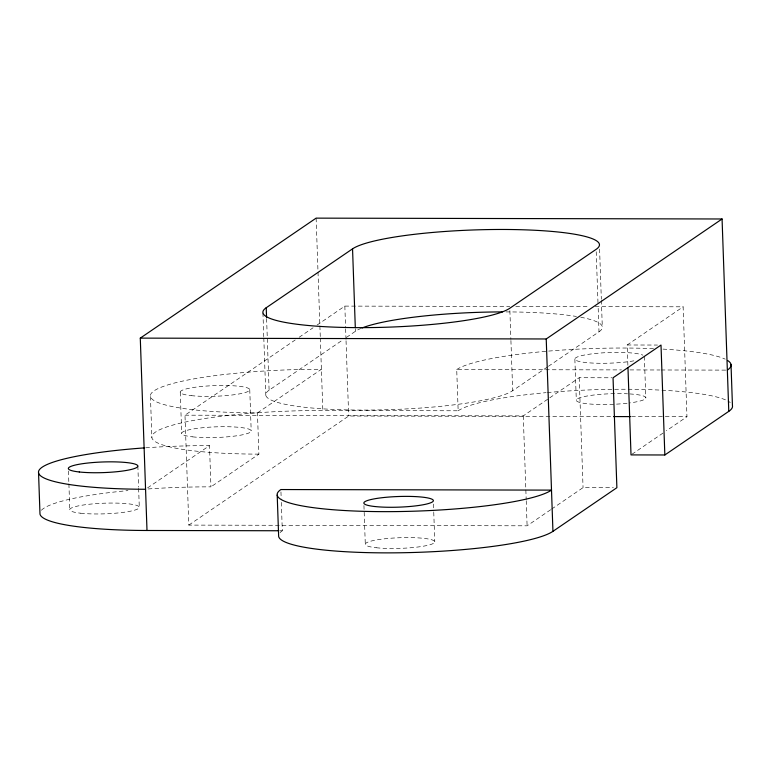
<?xml version="1.0" encoding="UTF-8"?>
<svg xmlns="http://www.w3.org/2000/svg" width="771" height="771" viewBox="0 0 771 771"><rect width="100%" height="100%" fill="white"/><g stroke="black" fill="none" stroke-linecap="round" stroke-linejoin="round"><path stroke-width="0.58" stroke-dasharray="3.85 2.89" d="M550.667 509.737L527.104 525.812L188.818 525.099L184.982 415.183L295.197 339.972M299.167 337.264L313.065 327.781M317.035 325.073L344.839 306.097L509.766 306.444M266.602 318.5L269.108 390.193L342.536 340.088M346.497 337.38L355.431 331.289A125.21 19.159 -2 0 1 360.77 328.494M147.521 487.918L209.5 445.628L210.936 486.858A139.127 21.28 -2 0 0 147.165 489.026M257.456 412.909L321.401 369.28A139.127 21.28 -2 0 0 154.113 390.81A139.127 21.28 -2 0 0 257.456 412.909L258.902 454.129L210.936 486.858M188.818 525.099L348.675 416.022L613.533 416.571M269.108 390.193A125.21 19.159 -2 0 0 362.119 410.076A125.21 19.159 -2 0 0 512.676 390.695L547.4 367.006M548.393 366.321L599 331.8L598.084 305.509M184.982 415.183L523.268 415.887L548.788 398.472M549.771 397.797L579.214 377.713L611.875 377.78M627.883 365.3L627.18 344.984L683.125 306.81L686.961 416.725L666.346 430.796M551.641 509.062L583.059 487.629L613.388 487.696M631.998 454.235L665.373 431.461M515.789 306.453L589.227 306.607M595.241 306.627L683.125 306.81M627.18 344.984L657.509 345.051M258.902 454.129A139.127 21.28 -2 0 1 155.559 432.03A139.127 21.28 -2 0 1 322.837 410.5L458.157 410.779L456.721 369.56L621.503 369.907M629.917 369.916L659.986 369.984M661.19 369.984L726.147 370.119M631.584 416.61L664.091 416.677M665.296 416.677L686.961 416.725M279.912 530.766L282.311 530.766L281.203 498.972M644.363 356.501L645.799 397.72M599.587 249.043L601.332 299.225M601.38 300.42L602.296 326.702M596.205 251.741L598.036 304.314M579.214 377.713L583.059 487.629M574.867 359.19L576.313 400.409M523.268 415.887L526.188 499.521M526.227 500.716L527.104 525.812M509.882 310.646L510.884 339.327M510.922 340.522L512.676 390.695M433.466 504.022L433.716 511.086M433.755 512.262L434.786 541.705M363.941 505.525L365.3 544.393M355.344 328.899L355.431 331.289M344.839 306.097L345.591 327.608M345.63 328.803L346.006 339.558M346.044 340.753L348.675 416.022M316.12 218.135L317.97 270.91M318.009 272.115L320.273 336.888M320.312 338.084L322.837 410.5M280.952 491.898L281.164 497.787M262.93 312.843L263.769 336.734M263.807 337.929L265.812 395.282M249.756 389.596L251.192 430.816M180.26 392.275L181.705 433.504M150.451 396.467L151.887 437.687M137.855 465.954L138.587 487.147M138.635 488.322L139.291 507.173M68.446 470.994L68.85 482.771M68.898 483.947L69.804 509.853M458.157 410.779A139.127 21.28 -2 0 1 546.138 392.651M547.362 392.545A139.127 21.28 -2 0 1 659.378 390.059M661.904 390.193A139.127 21.28 -2 0 1 730.282 402.597M505.988 311.908A125.21 19.159 -2 0 1 576.448 316.476M580.727 317.238A125.21 19.159 -2 0 1 599 331.8M456.721 369.56A139.127 21.28 -2 0 1 653.509 348.646M662.973 349.109A139.127 21.28 -2 0 1 725.203 359.18M280.046 532.665A139.127 21.28 -2 0 1 282.311 530.766M41.383 510.286A139.127 21.28 -2 0 1 127.976 490.597M629.762 393.933A34.782 5.32 -2 0 1 629.329 402.973M627.074 403.243A34.782 5.32 -2 0 1 576.294 400.207A34.782 5.32 -2 0 1 627.536 393.808M633.858 360.828A34.782 5.32 -2 0 1 581.161 361.869A34.782 5.32 -2 0 1 594.441 353.571A34.782 5.32 -2 0 1 642.908 355.18M145.729 447.797A139.127 21.28 -2 0 1 209.5 445.628M192.615 436.849A34.782 5.32 -2 0 0 250.276 432.232A34.782 5.32 -2 0 0 206.455 427.394A34.782 5.32 -2 0 0 192.615 436.849M191.169 395.629A34.782 5.32 -2 0 0 248.84 391.003A34.782 5.32 -2 0 0 205.019 386.175A34.782 5.32 -2 0 0 191.169 395.629M80.704 513.207A34.782 5.32 -2 0 0 138.375 508.581A34.782 5.32 -2 0 0 94.554 503.752A34.782 5.32 -2 0 0 80.704 513.207M376.209 547.738A34.782 5.32 -2 0 0 433.871 543.121A34.782 5.32 -2 0 0 390.049 538.293A34.782 5.32 -2 0 0 376.209 547.738"/><path stroke-width="1.16" d="M278.716 530.756L147.001 530.487L140.283 338.122L316.12 218.135L722.07 218.983L728.788 411.348L664.843 454.977L631.015 454.909L627.97 367.69M266.226 307.754L352.549 248.85A125.21 19.159 -2 0 1 503.106 229.469A125.21 19.159 -2 0 1 596.118 249.351L509.795 308.255A125.21 19.159 -2 0 1 359.238 327.636A125.21 19.159 -2 0 1 266.226 307.754L266.564 317.305M140.283 338.122L546.225 338.97L722.07 218.983M277.203 495.204L278.649 536.423A139.127 21.28 -2 0 0 403.59 552.72A139.127 21.28 -2 0 0 552.942 531.335L616.887 487.696L613.041 377.78L661.007 345.051L664.843 454.977M613.533 416.571L630.379 416.61M731.014 364.471L732.45 405.691A139.127 21.28 -2 0 1 728.788 411.348M546.225 338.97L552.942 531.335M352.549 248.85L355.306 327.704M38.55 472.825L39.986 514.045A139.127 21.28 -2 0 0 147.001 530.487M727.814 360.626A139.127 21.28 -2 0 1 727.342 370.119M361.898 328.032A125.21 19.159 -2 0 1 502.461 311.908M145.555 489.267A139.127 21.28 -2 0 1 38.492 472.266A139.127 21.28 -2 0 1 144.543 447.884M551.506 490.115L280.875 489.546A139.127 21.28 -2 0 0 384.218 511.645A139.127 21.28 -2 0 0 551.506 490.115M79.268 471.977A34.782 5.32 -2 0 0 136.939 467.361A34.782 5.32 -2 0 0 93.118 462.533A34.782 5.32 -2 0 0 79.268 471.977M374.764 506.518A34.782 5.32 -2 0 0 432.435 501.902A34.782 5.32 -2 0 0 388.613 497.073A34.782 5.32 -2 0 0 374.764 506.518"/></g></svg>
